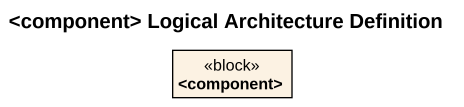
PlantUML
@startuml
title <component> Logical Architecture Definition
hide circle
hide empty members
class "<component>" as component_ <<block>>
@enduml
